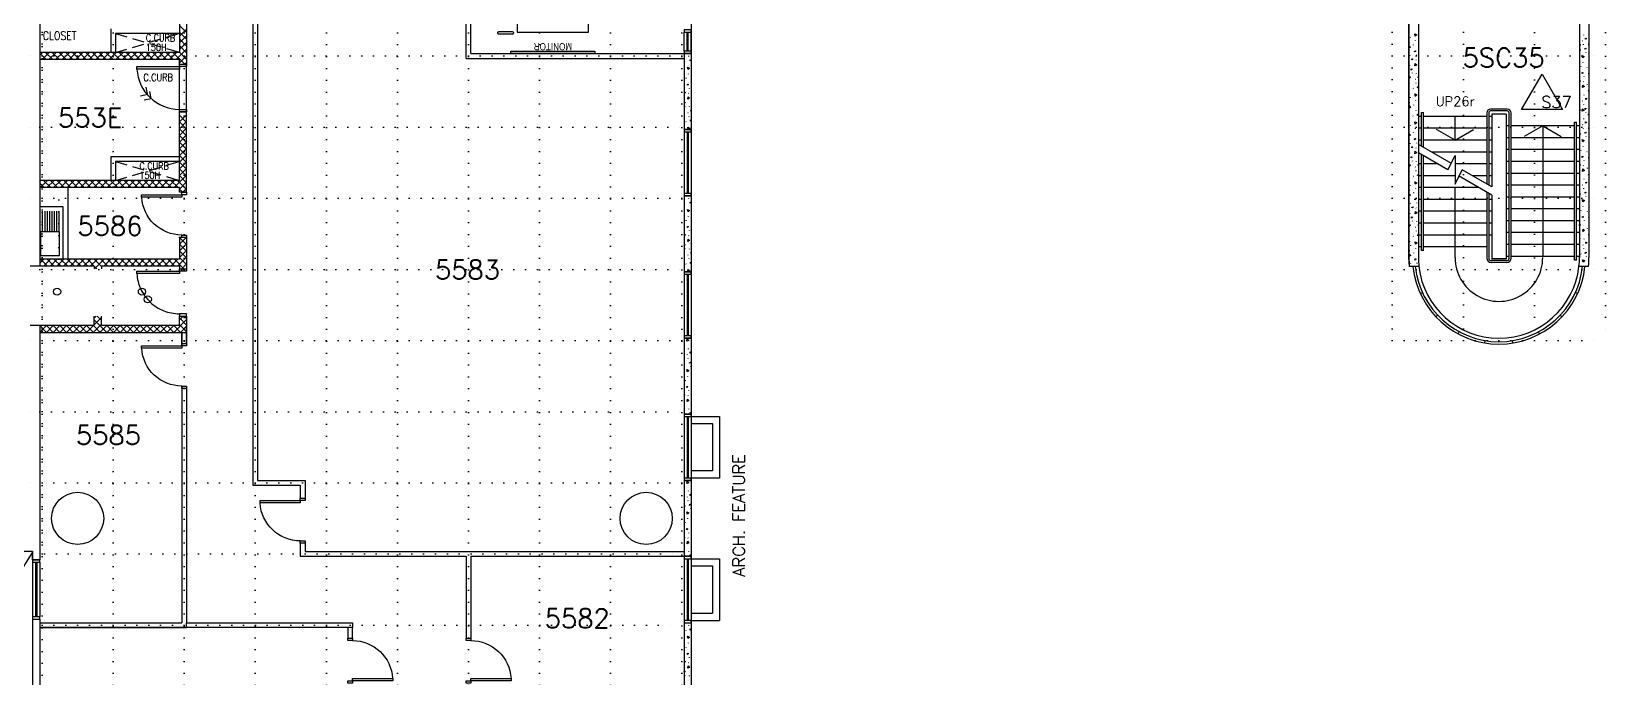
# Model space of a CAD drawing. Extents: x -68523 to 336700, y -113452 to 119396.
# Drawn here: x 185026 to 218250, y 3445 to 17066 of the extents above; entities that cross this region are included whole.
import ezdxf
from ezdxf.enums import TextEntityAlignment as Align

# ---------------------------------------------------------------- set-up
doc = ezdxf.new("R2010")
doc.units = 0
doc.header["$LTSCALE"] = 1000
doc.header["$MEASUREMENT"] = 0
for name, pattern in [('S3144a$0$DASHDOT', [1, 0.5, -0.25, 0, -0.25]), ('S3144a$0$DOT', [0.25, 0, -0.25]), ('S3144a$0$HIDDEN', [0.375, 0.25, -0.125])]:
    doc.linetypes.add(name, pattern=pattern)
for name, color, linetype in [('17', 14, 'CONTINUOUS'), ('I-ANNO-TTLB', 7, 'CONTINUOUS'), ('N_Fur', 41, 'CONTINUOUS'), ('S3144a$0$-10', 7, 'CONTINUOUS'), ('S3144a$0$-11', 7, 'CONTINUOUS'), ('S3144a$0$-13', 7, 'CONTINUOUS'), ('S3144a$0$-14', 7, 'CONTINUOUS'), ('S3144a$0$-3', 7, 'CONTINUOUS'), ('S3144a$0$-4', 7, 'CONTINUOUS'), ('S3144a$0$-5', 7, 'CONTINUOUS'), ('S3144a$0$-6', 7, 'CONTINUOUS'), ('S3144a$0$-7', 7, 'CONTINUOUS'), ('S3144a$0$-8', 7, 'CONTINUOUS'), ('S3144a$0$11', 14, 'CONTINUOUS'), ('S3144a$0$14', 7, 'CONTINUOUS'), ('S3144a$0$17', 14, 'CONTINUOUS'), ('S3144a$0$20', 7, 'CONTINUOUS'), ('S3144a$0$23', 7, 'CONTINUOUS'), ('S3144a$0$39', 7, 'CONTINUOUS'), ('S3144a$0$4', 7, 'CONTINUOUS'), ('S3144a$0$49', 7, 'CONTINUOUS'), ('S3144a$0$6', 7, 'CONTINUOUS'), ('S3144a$0$8', 7, 'CONTINUOUS'), ('S3144a$0$GA', 253, 'CONTINUOUS'), ('S3144a$0$ROOM-NO', 4, 'CONTINUOUS')]:
    doc.layers.add(name, color=color, linetype=linetype)
doc.styles.add('Arial Narrow', font='ARIALN.TTF')
doc.styles.add('S3144a$0$ROMANS', font='romans')
doc.styles.add('S3144a$0$STANDARD', font='SIMPLEX')

# ---------------------------------------------------------------- blocks, each defined once
blk = doc.blocks.new('S3144a$0$D85')
at = {"layer": 'S3144a$0$6', "color": 7, "linetype": 'Continuous'}
for points in [[(-900, 100), (-850, 100), (-850, 950), (-900, 950)], [(-900, 100), (-950, 100), (-950, 0), (-900, 0)], [(0, 100), (-50, 100), (-50, 0), (0, 0)]]:
    blk.add_lwpolyline(points, close=True, dxfattribs=at)
blk.add_arc((-900, 100), 850, 360, 86.6277, dxfattribs=at)
blk = doc.blocks.new('S3144a$0$EXIT')
at = {"layer": 'S3144a$0$39', "color": 1, "linetype": 'Continuous'}
blk.add_lwpolyline([(-0.825, -0.25), (0.825, -0.25), (0.825, 0), (-0.825, 0)], close=True, dxfattribs=at)
at = {"layer": 'S3144a$0$39', "color": 1, "linetype": 'S3144a$0$DOT'}
for centre in [(-0.375001, -0.125), (0.375001, -0.125)]:
    blk.add_circle(centre, 0.025, dxfattribs=at)
at = {"layer": 'S3144a$0$39', "color": 1, "linetype": 'Continuous', "style": 'S3144a$0$STANDARD', "width": 1.1}
blk.add_text('EXIT', height=0.15, dxfattribs=at).set_placement((-0.3001, -0.2))

msp = doc.modelspace()

# ---------------------------------------------------------------- linework, layer by layer
at = {"layer": '17', "color": 14, "linetype": 'Continuous'}
for p, q in [((194299.6, 16600), (194299.6, 18334.1)), ((194199.6, 16500), (194199.6, 18000)), ((194199.6, 16500), (198799.6, 16500)), ((194299.6, 16600), (198799.6, 16600))]:
    msp.add_line(p, q, dxfattribs=at)
at = {"layer": 'N_Fur'}
msp.add_lwpolyline([(195279.5, 17050.1), (196779.5, 17050.1), (196779.5, 17550.1), (195279.5, 17550.1)], close=True, dxfattribs=at)
msp.add_lwpolyline([(195279.5, 17050.1), (196779.5, 17050.1), (196779.5, 17550.1), (195279.5, 17550.1)], close=True, dxfattribs=at)
msp.add_lwpolyline([(194867, 17031.1), (194867, 17042.1, -0.4142136), (194889, 17064.1), (195175, 17064.1, -0.4142136), (195197, 17042.1), (195197, 17031.1, -0.4142136), (195175, 17009.1), (194889, 17009.1, -0.4142136)], format="xyb", close=True, dxfattribs=at)
msp.add_lwpolyline([(194867, 17031.1), (194867, 17042.1, -0.4142136), (194889, 17064.1), (195175, 17064.1, -0.4142136), (195197, 17042.1), (195197, 17031.1, -0.4142136), (195175, 17009.1), (194889, 17009.1, -0.4142136)], format="xyb", close=True, dxfattribs=at)
msp.add_lwpolyline([(196915, 16600), (195143.9, 16600), (195143.9, 16650), (196915, 16650), (196915, 16600)], dxfattribs=at)
msp.add_lwpolyline([(196915, 16600), (195143.9, 16600), (195143.9, 16650), (196915, 16650), (196915, 16600)], dxfattribs=at)
at = {"layer": 'S3144a$0$-10', "color": 7, "linetype": 'Continuous'}
msp.add_lwpolyline([(216912.3, 16169), (217345.3, 15419), (216479.3, 15419)], close=True, dxfattribs=at)
at = {"layer": 'S3144a$0$-11', "color": 9, "linetype": 'Continuous'}
msp.add_lwpolyline([(185216.9, 12840.2), (185216.9, 12340.2), (185616.9, 12340.2), (185616.9, 12840.2)], close=True, dxfattribs=at)
at = {"layer": 'S3144a$0$-3', "color": 9, "linetype": 'Continuous'}
for p, q in [((185200, 18000), (185200, 12115)), ((214100, 17850), (214100, 12300)), ((214300, 17850), (214300, 12300)), ((217700, 17850), (217700, 12300.1)), ((217900, 17850), (217900, 12300.1)), ((198950, 16600), (198800, 16600)), ((198800, 16600), (198800, 15000)), ((198950, 16600), (198950, 15000)), ((198800, 15000), (198950, 15000)), ((198950, 13600), (198800, 13600)), ((198800, 13600), (198800, 12000)), ((198950, 13600), (198950, 12000)), ((198800, 12000), (198950, 12000)), ((214310.5, 12109.4), (214109.6, 12109.4)), ((217890.4, 12109.4), (217689.3, 12109.4)), ((185200, 10865), (185200, 6100)), ((198950, 10600), (198800, 10600)), ((198800, 10600), (198800, 9000)), ((198950, 10600), (198950, 9000)), ((198800, 9000), (198950, 9000)), ((198950, 7600), (198800, 7600)), ((198800, 7600), (198800, 6000)), ((198950, 7600), (198950, 6000)), ((198800, 6000), (198950, 6000)), ((198800, 4600), (198950, 4600)), ((198800, 4600), (198800, 3000)), ((198950, 4600), (198950, 3000))]:
    msp.add_line(p, q, dxfattribs=at)
for centre in [(186000, 6800), (198000, 6800)]:
    msp.add_circle(centre, 550, dxfattribs=at)
for radius, start, end in [(1900, 179.99697, 185.75736), (1700, 180, 186.4374), (1700, 353.5626, 0), (1900, 354.24264, 0.00303)]:
    msp.add_arc((216000, 12300), radius, start, end, dxfattribs=at)
at = {"layer": 'S3144a$0$-4', "color": 9, "linetype": 'Continuous'}
for p, q in [((188300, 18000), (188300, 16375)), ((188150, 17850), (188150, 16625)), ((188150, 16625), (185200, 16625)), ((188150, 16475), (185200, 16475)), ((188150, 16375), (188150, 16475)), ((188150, 16375), (188300, 16375)), ((188150, 15375), (188300, 15375)), ((188150, 13925), (188150, 15375)), ((188300, 13675), (188300, 15375)), ((188150, 13925), (185200, 13925)), ((188150, 13775), (185200, 13775)), ((188150, 13675), (188150, 13775)), ((188300, 13675), (188150, 13675)), ((188300, 12725), (188150, 12725)), ((188150, 12725), (188150, 12265)), ((188300, 12725), (188300, 12065)), ((188150, 12265), (185200, 12265)), ((186350, 12115), (185200, 12115)), ((186350, 12115), (186350, 12065)), ((186500, 12115), (186500, 12065)), ((188150, 12115), (186500, 12115)), ((188150, 12115), (188150, 12065)), ((188150, 12065), (188300, 12065)), ((186350, 10865), (186350, 11064.6)), ((186500, 10865), (186500, 11064.6)), ((188150, 11064.6), (188300, 11064.6)), ((188150, 10865), (188150, 11064.6)), ((188300, 11064.6), (188300, 10715)), ((186350, 10865), (185200, 10865)), ((188300, 10715), (185200, 10715)), ((188150, 10865), (186500, 10865)), ((185050, 6100), (185050, 5925)), ((185200, 6100), (185200, 5925)), ((185050, 5925), (185200, 5925)), ((185050, 4675), (185200, 4675)), ((185050, 4675), (185050, 2925)), ((185200, 4675), (185200, 2925))]:
    msp.add_line(p, q, dxfattribs=at)
at = {"layer": 'S3144a$0$-5', "color": 9, "linetype": 'Continuous'}
for p, q in [((198800, 16650), (198800, 17050)), ((198862.5, 16650), (198862.5, 17050)), ((198862.5, 17030), (198887.5, 17030)), ((198887.5, 16650), (198887.5, 17050)), ((198950, 16650), (198950, 17050)), ((198862.5, 16670), (198887.5, 16670)), ((198800, 14950), (198800, 13650)), ((198862.5, 14950), (198862.5, 13650)), ((198887.5, 14930), (198862.5, 14930)), ((198887.5, 14950), (198887.5, 13650)), ((198950, 14950), (198950, 13650)), ((198887.5, 13670), (198862.5, 13670)), ((198800, 11950), (198800, 10650)), ((198862.5, 11950), (198862.5, 10650)), ((198887.5, 11930), (198862.5, 11930)), ((198887.5, 11950), (198887.5, 10650)), ((198950, 11950), (198950, 10650)), ((214338.9, 11544), (214384.4, 11564.7)), ((217660.8, 11543.5), (217615.3, 11564.2)), ((214669.4, 11050.9), (214705.9, 11085.1)), ((217330.1, 11050.5), (217293.7, 11084.7)), ((198887.5, 10670), (198862.5, 10670)), ((215140.7, 10690), (215164.2, 10734.1)), ((216858.7, 10689.7), (216835.2, 10733.8)), ((215702.9, 10499.4), (215711, 10548.7)), ((216296.5, 10499.3), (216288.4, 10548.6)), ((198800, 8950), (198800, 7650)), ((198862.5, 8950), (198862.5, 7650)), ((198887.5, 8930), (198862.5, 8930)), ((198887.5, 8950), (198887.5, 7650)), ((198950, 8950), (198950, 7650)), ((198887.5, 7670), (198862.5, 7670)), ((185050, 5875), (185050, 4725)), ((185112.5, 5875), (185112.5, 4725)), ((185137.5, 5855), (185112.5, 5855)), ((185137.5, 5875), (185137.5, 4725)), ((185200, 5875), (185200, 4725)), ((198800, 5950), (198800, 4650)), ((198862.5, 5950), (198862.5, 4650)), ((198887.5, 5930), (198862.5, 5930)), ((198887.5, 5950), (198887.5, 4650)), ((198950, 5950), (198950, 4650)), ((185137.5, 4745), (185112.5, 4745)), ((198887.5, 4670), (198862.5, 4670))]:
    msp.add_line(p, q, dxfattribs=at)
for points in [[(198800, 17100), (198800, 17050), (198950, 17050), (198950, 17100)], [(198800, 16650), (198800, 16600), (198950, 16600), (198950, 16650)], [(198950, 14950), (198950, 15000), (198800, 15000), (198800, 14950)], [(198950, 13600), (198950, 13650), (198800, 13650), (198800, 13600)], [(198950, 11950), (198950, 12000), (198800, 12000), (198800, 11950)], [(198950, 10600), (198950, 10650), (198800, 10650), (198800, 10600)], [(198950, 8950), (198950, 9000), (198800, 9000), (198800, 8950)], [(198950, 7600), (198950, 7650), (198800, 7650), (198800, 7600)], [(198950, 5950), (198950, 6000), (198800, 6000), (198800, 5950)], [(185200, 5875), (185200, 5925), (185050, 5925), (185050, 5875)], [(185200, 4675), (185200, 4725), (185050, 4725), (185050, 4675)], [(198950, 4600), (198950, 4650), (198800, 4650), (198800, 4600)]]:
    msp.add_lwpolyline(points, close=True, dxfattribs=at)
at = {"layer": 'S3144a$0$-6', "color": 9, "linetype": 'Continuous'}
for points in [[(188150, 16325), (188150, 16275), (187250, 16275), (187250, 16325)], [(188150, 16325), (188150, 16375), (188300, 16375), (188300, 16325)], [(188150, 15375), (188150, 15425), (188300, 15425), (188300, 15375)], [(188150, 12015), (188150, 11965), (187250, 11965), (187250, 12015)], [(188150, 12015), (188150, 12065), (188300, 12065), (188300, 12015)], [(188150, 11114.6), (188150, 11064.6), (188300, 11064.6), (188300, 11114.6)]]:
    msp.add_lwpolyline(points, close=True, dxfattribs=at)
for points in [[(187329.1, 15713.1), (187476.1, 15742.8), (187446.5, 15889.7)], [(187403.3, 15623.3), (187550.3, 15653), (187520.7, 15799.9)]]:
    msp.add_lwpolyline(points, dxfattribs=at)
msp.add_lwpolyline([(187250, 11965, 0.0474411), (187275.5, 11796.6, 0.0474313), (187332.3, 11636.1, 0.0474153), (187418.3, 11489.1, 0.0473955), (187530.5, 11360.9, 0.0473747), (187664.9, 11256.1, 0.0473558), (187816.6, 11178.4, 0.0473414), (187980.3, 11130.7, 0.0473337), (188150, 11114.6, 0.0473337)], format="xyb", dxfattribs=at)
for centre in [(185566.7, 11581.1), (187356.9, 11581.1), (187481.2, 11419.7)]:
    msp.add_circle(centre, 75, dxfattribs=at)
msp.add_arc((188150, 16325), 900, 183.18474, 270, dxfattribs=at)
at = {"layer": 'S3144a$0$-7', "color": 9, "linetype": 'Continuous'}
for p, q in [((214365, 15355), (214405, 15355)), ((214365, 14646.5), (214365, 15355)), ((214405, 14623.4), (214405, 15355)), ((215745, 15350), (215745, 13849.8)), ((215785, 15350), (215785, 13826.7)), ((216175, 15430), (215825, 15430)), ((216175, 15390), (215825, 15390)), ((216150, 15325), (215850, 15325)), ((215850, 15325), (215850, 13789.2)), ((216150, 15325), (216150, 12275)), ((216215, 12285), (216215, 15350)), ((216255, 12285), (216255, 15350)), ((214365, 15275), (214300, 15275)), ((214365, 15025), (214300, 15025)), ((215745, 15275), (214405, 15275)), ((215745, 15025), (214405, 15025)), ((215075, 14775), (214685.3, 15000)), ((215075, 14775), (215075, 15275)), ((215075, 14775), (215464.7, 15000)), ((215850, 15275), (215785, 15275)), ((215850, 15025), (215785, 15025)), ((216215, 15075), (216150, 15075)), ((217595, 15075), (216255, 15075)), ((216925, 15075), (216535.3, 14850)), ((216925, 15075), (216925, 12325)), ((216925, 15075), (217314.7, 14850)), ((217595, 12245), (217595, 15155)), ((217595, 15155), (217635, 15155)), ((217635, 12245), (217635, 15155)), ((217700, 15075), (217635, 15075)), ((214365, 14775), (214300, 14775)), ((215000, 14279.9), (214300, 14684)), ((215745, 14775), (214405, 14775)), ((215850, 14775), (215785, 14775)), ((216215, 14825), (216150, 14825)), ((217595, 14825), (216255, 14825)), ((217700, 14825), (217635, 14825)), ((214925, 14150), (214300, 14510.8)), ((214365, 12445), (214365, 14473.3)), ((214405, 12445), (214405, 14450.2)), ((215745, 14525), (214575.4, 14525)), ((214925, 14150), (215075, 14450)), ((215075, 14450), (215075, 13850)), ((215850, 14525), (215785, 14525)), ((216215, 14575), (216150, 14575)), ((216215, 14325), (216150, 14325)), ((217595, 14575), (216255, 14575)), ((217595, 14325), (216255, 14325)), ((217700, 14575), (217635, 14575)), ((217700, 14325), (217635, 14325)), ((214365, 14275), (214300, 14275)), ((214365, 14025), (214300, 14025)), ((214708.5, 14275), (214405, 14275)), ((215075, 14025), (214405, 14025)), ((215745, 14275), (215075, 14275)), ((215075, 13850), (215225, 14150)), ((215850, 13616), (215150, 14020.1)), ((215850, 13789.2), (215225, 14150)), ((215745, 14025), (215441.5, 14025)), ((215850, 14275), (215785, 14275)), ((215850, 14025), (215785, 14025)), ((216215, 14075), (216150, 14075)), ((217595, 14075), (216255, 14075)), ((217700, 14075), (217635, 14075)), ((214365, 13775), (214300, 13775)), ((215574.6, 13775), (214405, 13775)), ((215075, 12300), (215075, 13775)), ((215745, 13676.6), (215745, 12285)), ((215785, 13653.5), (215785, 12285)), ((216215, 13825), (216150, 13825)), ((217595, 13825), (216255, 13825)), ((217700, 13825), (217635, 13825)), ((214365, 13525), (214300, 13525)), ((215745, 13525), (214405, 13525)), ((215850, 13525), (215785, 13525)), ((215850, 13616), (215850, 12275)), ((216215, 13575), (216150, 13575)), ((216215, 13325), (216150, 13325)), ((217595, 13575), (216255, 13575)), ((217595, 13325), (216255, 13325)), ((217700, 13575), (217635, 13575)), ((217700, 13325), (217635, 13325)), ((214365, 13275), (214300, 13275)), ((214365, 13025), (214300, 13025)), ((215745, 13275), (214405, 13275)), ((215745, 13025), (214405, 13025)), ((215850, 13275), (215785, 13275)), ((215850, 13025), (215785, 13025)), ((216215, 13075), (216150, 13075)), ((217595, 13075), (216255, 13075)), ((217700, 13075), (217635, 13075)), ((214365, 12775), (214300, 12775)), ((215745, 12775), (214405, 12775)), ((215850, 12775), (215785, 12775)), ((216215, 12825), (216150, 12825)), ((217595, 12825), (216255, 12825)), ((217700, 12825), (217635, 12825)), ((214365, 12525), (214300, 12525)), ((214405, 12445), (214365, 12445)), ((215745, 12525), (214405, 12525)), ((216215, 12575), (216150, 12575)), ((216215, 12325), (216150, 12325)), ((217595, 12575), (216255, 12575)), ((217595, 12325), (216255, 12325)), ((217700, 12575), (217635, 12575)), ((217700, 12325), (217635, 12325)), ((216165, 12235), (215835, 12235)), ((216165, 12195), (215835, 12195)), ((216150, 12275), (215850, 12275)), ((217635, 12245), (217595, 12245))]:
    msp.add_line(p, q, dxfattribs=at)
for centre, radius, start, end in [((215825, 15350), 80, 90, 180), ((215825, 15350), 40, 90, 180), ((216175, 15350), 80, 0, 90), ((216175, 15350), 40, 0, 90), ((216000, 12300), 925, 180, 0.00303), ((215835, 12285), 90, 180, 270), ((215835, 12285), 50, 180, 270), ((216165, 12285), 50, 270, 0), ((216165, 12285), 90, 270, 0)]:
    msp.add_arc(centre, radius, start, end, dxfattribs=at)
at = {"layer": 'S3144a$0$-8', "color": 9, "linetype": 'S3144a$0$HIDDEN'}
for p, q in [((186800, 16625), (188150, 17025)), ((186800, 17025), (188150, 16625)), ((186800, 13925), (188150, 14325)), ((186800, 14325), (188150, 13925))]:
    msp.add_line(p, q, dxfattribs=at)
at = {"layer": 'S3144a$0$-8', "color": 9, "linetype": 'Continuous'}
for p, q in [((188150, 17025), (186800, 17025)), ((186800, 17025), (186800, 16625)), ((188150, 14325), (186800, 14325)), ((186800, 14325), (186800, 13925)), ((198950, 8950), (199550, 8950)), ((198950, 8800), (199400, 8800)), ((199400, 8800), (199400, 7800)), ((199550, 8950), (199550, 7650)), ((199400, 7800), (198950, 7800)), ((199550, 7650), (198950, 7650)), ((198950, 5950), (199550, 5950)), ((198950, 5800), (199400, 5800)), ((199400, 5800), (199400, 4800)), ((199550, 5950), (199550, 4650)), ((198950, 4800), (199400, 4800)), ((198950, 4650), (199550, 4650))]:
    msp.add_line(p, q, dxfattribs=at)
for radius, start, end in [(1825, 185.99481, 354.00519), (1775, 186.16432, 353.83568), (1700, 186.4374, 353.5626)]:
    msp.add_arc((216000, 12300), radius, start, end, dxfattribs=at)
at = {"layer": 'S3144a$0$11', "color": 9, "linetype": 'Continuous'}
for p, q in [((185200, 17999.9), (185200, 12115)), ((185692.2, 13370.9), (185200, 13370.9)), ((185692.2, 12274.8), (185692.2, 13370.9)), ((185211.1, 12857.9), (185211.1, 13279)), ((185261.1, 12857.9), (185261.1, 13279)), ((185311.1, 12857.9), (185311.1, 13279)), ((185361.1, 12857.9), (185361.1, 13279)), ((185411.1, 12857.9), (185411.1, 13279)), ((185461.1, 12857.9), (185461.1, 13279)), ((185511.1, 12857.9), (185511.1, 13279)), ((185561.1, 12857.9), (185561.1, 13279)), ((185611.1, 12857.9), (185611.1, 13279)), ((185200, 10865), (185200, 5925.2)), ((185050, 6100.1), (183775, 6100.1)), ((185050, 5925.2), (185050, 6100.1)), ((185200, 5925.2), (185050, 5925.2))]:
    msp.add_line(p, q, dxfattribs=at)
at = {"layer": 'S3144a$0$17', "color": 14, "linetype": 'Continuous'}
for p, q in [((189699.6, 18100), (189699.6, 7500)), ((189799.6, 18000), (189799.6, 7600)), ((194199.6, 16500), (198799.6, 16500)), ((194299.6, 16600), (198799.6, 16600)), ((188200, 10490), (188200, 10715)), ((188200, 10715), (188200, 10390)), ((188300, 10490), (188300, 10815)), ((188300, 10715), (188300, 10440)), ((188200, 9590), (188200, 4600)), ((188300, 9590), (188300, 4600)), ((189699.6, 7500), (190699.6, 7500)), ((189799.6, 7600), (190799.6, 7600)), ((190699.6, 7500), (190699.6, 7225)), ((190799.6, 7600), (190799.6, 7225)), ((190699.6, 7225), (190799.6, 7225)), ((190699.6, 6275), (190699.6, 6000)), ((190699.6, 6000), (194199.6, 6000)), ((190799.6, 6275), (190799.6, 6100)), ((190799.6, 6100), (198799.6, 6100)), ((194199.6, 6000), (194199.6, 4275)), ((194299.6, 6000), (194299.6, 4225)), ((194299.6, 6000), (198800, 6000)), ((185200, 4600), (188200, 4600)), ((185200, 4500), (188300, 4500)), ((188300, 4500), (185200, 4500))]:
    msp.add_line(p, q, dxfattribs=at)
at = {"layer": 'S3144a$0$17', "color": 9}
for p, q in [((185200, 12115), (185000, 12115)), ((185200, 10865), (185000, 10865))]:
    msp.add_line(p, q, dxfattribs=at)
at = {"layer": 'S3144a$0$17', "color": 14, "linetype": 'Continuous'}
msp.add_lwpolyline([(188300, 4600), (191300, 4600), (191800, 4600), (191800, 4500), (188300, 4500), (188300, 4600)], dxfattribs=at)
msp.add_lwpolyline([(191700, 4275), (191800, 4275), (191800, 4500), (191700, 4500)], close=True, dxfattribs=at)
at = {"layer": 'S3144a$0$20', "color": 9, "linetype": 'Continuous'}
for p, q in [((188150, 17192.9), (188300, 17042.9)), ((188150, 16968.6), (188300, 17118.6)), ((188150, 17051.5), (188300, 16901.5)), ((188150, 16827.2), (188300, 16977.2)), ((214129.5, 16938.1), (214130.1, 16946.9)), ((217699.8, 17001.2), (217701.5, 16997.7)), ((217794.3, 16989.8), (217794.9, 16998.5)), ((185200, 16564.2), (185260.8, 16625)), ((185252.2, 16475), (185402.2, 16625)), ((185323.8, 16625), (185473.8, 16475)), ((185393.6, 16475), (185543.6, 16625)), ((185465.2, 16625), (185615.2, 16475)), ((185535.1, 16475), (185685.1, 16625)), ((185606.6, 16625), (185756.6, 16475)), ((185676.5, 16475), (185826.5, 16625)), ((185748, 16625), (185898, 16475)), ((185817.9, 16475), (185967.9, 16625)), ((185889.5, 16625), (186039.5, 16475)), ((185959.3, 16475), (186109.3, 16625)), ((186030.9, 16625), (186180.9, 16475)), ((186100.7, 16475), (186250.7, 16625)), ((186172.3, 16625), (186322.3, 16475)), ((186242.2, 16475), (186392.2, 16625)), ((186313.7, 16625), (186463.7, 16475)), ((186383.6, 16475), (186533.6, 16625)), ((186455.2, 16625), (186605.2, 16475)), ((186525, 16475), (186675, 16625)), ((186596.6, 16625), (186746.6, 16475)), ((186666.4, 16475), (186816.4, 16625)), ((186738, 16625), (186888, 16475)), ((186807.8, 16475), (186957.8, 16625)), ((186879.4, 16625), (187029.4, 16475)), ((186949.3, 16475), (187099.3, 16625)), ((187020.8, 16625), (187170.8, 16475)), ((187090.7, 16475), (187240.7, 16625)), ((187162.3, 16625), (187312.3, 16475)), ((187232.1, 16475), (187382.1, 16625)), ((187303.7, 16625), (187453.7, 16475)), ((187373.5, 16475), (187523.5, 16625)), ((187445.1, 16625), (187595.1, 16475)), ((187514.9, 16475), (187664.9, 16625)), ((187586.5, 16625), (187736.5, 16475)), ((187656.4, 16475), (187806.4, 16625)), ((187727.9, 16625), (187877.9, 16475)), ((187797.8, 16475), (187947.8, 16625)), ((187869.4, 16625), (188019.4, 16475)), ((187939.2, 16475), (188089.2, 16625)), ((188010.8, 16625), (188260.8, 16375)), ((188080.6, 16475), (188300, 16694.4)), ((188150, 16910.1), (188300, 16760.1)), ((188150, 16685.8), (188300, 16835.8)), ((188150, 16768.6), (188300, 16618.6)), ((188150, 16627.2), (188300, 16477.2)), ((214107.8, 16839.1), (214112.9, 16835.3)), ((214196.7, 16779.6), (214197.3, 16788.3)), ((214240.7, 16869), (214241.3, 16877.7)), ((217720.4, 16786.7), (217725.6, 16782.9)), ((217720.4, 16680.7), (217725.6, 16676.9)), ((217720.4, 16680.7), (217725.6, 16676.9)), ((217763.5, 16872.8), (217768.7, 16869)), ((217787.5, 16787.3), (217788.1, 16796)), ((217833.9, 16631.3), (217837.5, 16624.1)), ((217896.3, 16779.6), (217900, 16806.1)), ((217900, 16781.2), (217897.1, 16779.9)), ((185200, 16607.4), (185332.4, 16475)), ((188150, 16402.9), (188300, 16552.9)), ((188263.5, 16375), (188300, 16411.5)), ((198834.5, 16435.3), (198839.6, 16431.5)), ((198834.5, 16435.3), (198839.6, 16431.5)), ((198834.5, 16435.3), (198839.6, 16431.5)), ((198901.5, 16541.9), (198902.1, 16550.6)), ((198950, 16460.8), (198930, 16445.5)), ((198950, 16460.8), (198930, 16445.5)), ((198950, 16460.8), (198930, 16445.5)), ((198948, 16386), (198950, 16381.9)), ((198948, 16386), (198950, 16381.9)), ((198948, 16386), (198950, 16381.9)), ((214119.4, 16350.1), (214120, 16358.9)), ((214126.2, 16552.6), (214126.8, 16561.4)), ((214243.7, 16465.6), (214248.9, 16461.8)), ((214265.5, 16564.6), (214266.1, 16573.3)), ((217732.7, 16322.5), (217733.3, 16331.3)), ((217776.7, 16411.9), (217777.3, 16420.7)), ((217856.4, 16307.1), (217861.6, 16303.3)), ((217899.5, 16499.2), (217900, 16498.8)), ((198846.7, 16077.2), (198847.3, 16085.9)), ((198890.7, 16166.6), (198891.3, 16175.3)), ((214108.6, 15974.8), (214109.2, 15983.5)), ((214165.8, 16194.2), (214169.4, 16187)), ((214231.4, 16062.1), (214236.5, 16058.3)), ((214255.3, 15976.6), (214255.9, 15985.3)), ((214262.2, 16179.1), (214262.8, 16187.8)), ((214303.8, 16098.2), (214295.7, 16092.1)), ((217779.7, 16008.5), (217784.9, 16004.7)), ((217801.5, 16107.5), (217802.1, 16116.3)), ((217868.6, 15949), (217869.2, 15957.7)), ((198893.7, 15763.2), (198898.9, 15759.4)), ((198915.5, 15862.2), (198916.1, 15870.9)), ((214133.4, 15670.4), (214134, 15679.1)), ((214188.3, 15870), (214193.5, 15866.2)), ((214304.4, 15895.9), (214283.8, 15880.2)), ((214301.8, 15820.6), (214304.7, 15814.8)), ((217701.8, 15737.1), (217705.4, 15729.9)), ((217798.1, 15722), (217798.7, 15730.8)), ((217900, 15810.7), (217892.8, 15805.2)), ((188150, 15158.6), (188291.4, 15300)), ((188150, 15300), (188300, 15150)), ((188291.4, 15300), (188300, 15291.4)), ((198815.8, 15491.8), (198819.4, 15484.6)), ((198881.4, 15359.7), (198886.5, 15355.9)), ((198912.2, 15476.7), (198912.8, 15485.4)), ((198950, 15393), (198945.7, 15389.7)), ((214104.7, 15390.2), (214105.3, 15398.9)), ((214111.6, 15571.4), (214116.8, 15567.6)), ((214184.5, 15285.3), (214189.6, 15281.5)), ((214200.5, 15511.9), (214201.1, 15520.6)), ((214244.5, 15601.3), (214245.1, 15610)), ((214251.5, 15391.9), (214252.1, 15400.6)), ((214300.4, 15311.1), (214280, 15295.5)), ((217724.3, 15412.9), (217729.4, 15409.1)), ((217767.3, 15605), (217772.5, 15601.2)), ((217791.3, 15519.5), (217791.9, 15528.3)), ((217837.8, 15363.6), (217841.3, 15356.4)), ((217864.8, 15447.8), (217865, 15450)), ((217900, 15312.4), (217889, 15304)), ((188150, 15017.2), (188300, 15167.2)), ((188150, 15158.6), (188300, 15008.6)), ((188150, 14875.7), (188300, 15025.7)), ((188150, 15017.2), (188300, 14867.2)), ((198838.3, 15167.6), (198843.5, 15163.8)), ((198905.3, 15274.2), (198905.9, 15282.9)), ((198950, 15190.1), (198933.8, 15177.8)), ((214107.8, 14986.7), (214112.9, 14982.9)), ((214129.5, 15085.7), (214130.1, 15094.5)), ((214240.7, 15016.6), (214241.3, 15025.3)), ((214298, 15236), (214300.7, 15230.5)), ((217699.8, 15232.3), (217701.5, 15228.8)), ((217763.5, 15103.9), (217768.7, 15100.1)), ((217787.5, 15018.4), (217788.1, 15027.1)), ((217794.3, 15220.9), (217794.9, 15229.6)), ((217896.3, 15010.7), (217900, 15037.2)), ((217900, 15012.3), (217897.1, 15011)), ((188150, 14734.3), (188300, 14884.3)), ((188150, 14875.7), (188300, 14725.7)), ((188150, 14592.9), (188300, 14742.9)), ((188150, 14734.3), (188300, 14584.3)), ((214126.2, 14700.2), (214126.8, 14709)), ((214196.7, 14927.2), (214197.3, 14935.9)), ((214265.5, 14712.2), (214266.1, 14720.9)), ((217720.4, 14911.8), (217725.6, 14908)), ((217776.7, 14643), (217777.3, 14651.8)), ((217833.9, 14862.4), (217837.5, 14855.2)), ((217899.5, 14730.3), (217900, 14729.9)), ((188150, 14451.5), (188300, 14601.5)), ((188150, 14592.9), (188300, 14442.9)), ((188150, 14310.1), (188300, 14460.1)), ((188150, 14451.5), (188300, 14301.5)), ((188150, 14168.6), (188300, 14318.6)), ((188150, 14310.1), (188300, 14160.1)), ((214119.4, 14497.7), (214120, 14506.5)), ((214165.8, 14341.8), (214169.4, 14334.6)), ((214243.7, 14613.2), (214248.9, 14609.4)), ((214262.2, 14326.7), (214262.8, 14335.4)), ((217732.7, 14553.6), (217733.3, 14562.4)), ((217801.5, 14338.6), (217802.1, 14347.4)), ((217856.4, 14538.2), (217861.6, 14534.4)), ((188039.2, 13775), (188300, 14035.8)), ((188150, 14027.2), (188300, 14177.2)), ((188150, 14168.6), (188300, 14018.6)), ((188150, 14027.2), (188300, 13877.2)), ((214108.6, 14122.4), (214109.2, 14131.1)), ((214188.3, 14017.6), (214193.5, 14013.8)), ((214231.4, 14209.7), (214236.5, 14205.9)), ((214255.3, 14124.2), (214255.9, 14132.9)), ((214304.4, 14043.5), (214283.8, 14027.8)), ((214303.8, 14245.8), (214295.7, 14239.7)), ((214301.8, 13968.2), (214304.7, 13962.4)), ((217701.8, 13968.2), (217705.4, 13961)), ((217779.7, 14239.6), (217784.9, 14235.8)), ((217798.1, 13953.1), (217798.7, 13961.9)), ((217868.6, 14180.1), (217869.2, 14188.8)), ((217900, 14041.8), (217892.8, 14036.3)), ((185200, 13905.6), (185219.4, 13925)), ((185200, 13865.9), (185290.9, 13775)), ((185210.8, 13775), (185360.8, 13925)), ((185282.4, 13925), (185432.4, 13775)), ((185352.2, 13775), (185502.2, 13925)), ((185423.8, 13925), (185573.8, 13775)), ((185493.6, 13775), (185643.6, 13925)), ((185565.2, 13925), (185715.2, 13775)), ((185635.1, 13775), (185785.1, 13925)), ((185706.6, 13925), (185856.6, 13775)), ((185776.5, 13775), (185926.5, 13925)), ((185848, 13925), (185998, 13775)), ((185917.9, 13775), (186067.9, 13925)), ((185989.5, 13925), (186139.5, 13775)), ((186059.3, 13775), (186209.3, 13925)), ((186130.9, 13925), (186280.9, 13775)), ((186200.7, 13775), (186350.7, 13925)), ((186272.3, 13925), (186422.3, 13775)), ((186342.2, 13775), (186492.2, 13925)), ((186413.7, 13925), (186563.7, 13775)), ((186483.6, 13775), (186633.6, 13925)), ((186555.2, 13925), (186705.2, 13775)), ((186625, 13775), (186775, 13925)), ((186696.6, 13925), (186846.6, 13775)), ((186766.4, 13775), (186916.4, 13925)), ((186838, 13925), (186988, 13775)), ((186907.8, 13775), (187057.8, 13925)), ((186979.4, 13925), (187129.4, 13775)), ((187049.3, 13775), (187199.3, 13925)), ((187120.8, 13925), (187270.8, 13775)), ((187190.7, 13775), (187340.7, 13925)), ((187262.3, 13925), (187412.3, 13775)), ((187332.1, 13775), (187482.1, 13925)), ((187403.7, 13925), (187553.7, 13775)), ((187473.5, 13775), (187623.5, 13925)), ((187545.1, 13925), (187695.1, 13775)), ((187614.9, 13775), (187764.9, 13925)), ((187686.5, 13925), (187836.5, 13775)), ((187756.4, 13775), (187906.4, 13925)), ((187827.9, 13925), (187977.9, 13775)), ((187897.8, 13775), (188047.8, 13925)), ((187969.4, 13925), (188119.4, 13775)), ((188110.8, 13925), (188300, 13735.8)), ((188150, 13744.4), (188300, 13894.4)), ((188150, 13744.4), (188219.4, 13675)), ((188222.1, 13675), (188300, 13752.9)), ((214111.6, 13719), (214116.8, 13715.2)), ((214133.4, 13818), (214134, 13826.7)), ((214200.5, 13659.5), (214201.1, 13668.2)), ((214244.5, 13748.9), (214245.1, 13757.6)), ((217724.3, 13644), (217729.4, 13640.2)), ((217767.3, 13836.1), (217772.5, 13832.3)), ((217791.3, 13750.6), (217791.9, 13759.4)), ((198834.5, 13435.3), (198839.6, 13431.5)), ((198901.5, 13541.9), (198902.1, 13550.6)), ((198950, 13460.8), (198930, 13445.5)), ((198948, 13386), (198950, 13381.9)), ((214130, 13432.5), (214130.6, 13441.2)), ((214247.6, 13345.4), (214252.7, 13341.6)), ((214269.3, 13444.5), (214269.9, 13453.2)), ((217736.5, 13285.9), (217737.1, 13294.6)), ((217780.5, 13375.3), (217781.1, 13384)), ((217837.8, 13594.7), (217841.3, 13587.5)), ((198846.7, 13077.2), (198847.3, 13085.9)), ((198890.7, 13166.6), (198891.3, 13175.3)), ((214123.2, 13230), (214123.8, 13238.7)), ((214169.7, 13074), (214173.2, 13066.8)), ((214266, 13059), (214266.6, 13067.7)), ((214307.8, 12978.2), (214299.5, 12971.9)), ((217783.5, 12971.9), (217788.7, 12968.1)), ((217805.3, 13070.9), (217805.9, 13079.6)), ((217860.2, 13270.5), (217865.4, 13266.7)), ((188150, 12583.6), (188291.4, 12725)), ((188150, 12725), (188300, 12575)), ((188291.4, 12725), (188300, 12716.4)), ((198893.7, 12763.2), (198898.9, 12759.4)), ((198915.5, 12862.2), (198916.1, 12870.9)), ((214112.4, 12854.7), (214113, 12863.4)), ((214192.1, 12749.8), (214197.3, 12746)), ((214235.2, 12941.9), (214240.4, 12938.1)), ((214259.2, 12856.4), (214259.8, 12865.2)), ((214308.4, 12775.9), (214287.6, 12760)), ((214305.6, 12700.5), (214308.7, 12694.4)), ((217705.6, 12700.5), (217709.2, 12693.3)), ((217802, 12685.4), (217802.6, 12694.1)), ((217872.4, 12912.3), (217873.1, 12921.1)), ((217900, 12771.1), (217896.6, 12768.5)), ((188105.7, 12115), (188300, 12309.3)), ((188150, 12442.2), (188300, 12592.2)), ((188150, 12583.6), (188300, 12433.6)), ((188150, 12300.7), (188300, 12450.7)), ((188150, 12442.2), (188300, 12292.2)), ((188150, 12300.7), (188300, 12150.7)), ((198815.8, 12491.8), (198819.4, 12484.6)), ((198881.4, 12359.7), (198886.5, 12355.9)), ((198912.2, 12476.7), (198912.8, 12485.4)), ((198950, 12393), (198945.7, 12389.7)), ((214115.4, 12451.2), (214120.6, 12447.4)), ((214137.2, 12550.3), (214137.8, 12559)), ((214204.3, 12391.7), (214204.9, 12400.4)), ((214248.3, 12481.1), (214249, 12489.9)), ((217728.1, 12376.3), (217733.2, 12372.5)), ((217771.2, 12568.4), (217776.3, 12564.6)), ((217795.1, 12482.9), (217795.7, 12491.6)), ((217841.6, 12326.9), (217845.2, 12319.7)), ((185200, 12179.2), (185285.8, 12265)), ((185200, 12139.5), (185224.5, 12115)), ((185215.9, 12265), (185365.9, 12115)), ((185277.3, 12115), (185427.3, 12265)), ((185357.3, 12265), (185507.3, 12115)), ((185418.7, 12115), (185568.7, 12265)), ((185498.7, 12265), (185648.7, 12115)), ((185560.1, 12115), (185710.1, 12265)), ((185640.2, 12265), (185790.2, 12115)), ((185701.5, 12115), (185851.5, 12265)), ((185781.6, 12265), (185931.6, 12115)), ((185842.9, 12115), (185992.9, 12265)), ((185923, 12265), (186073, 12115)), ((185984.4, 12115), (186134.4, 12265)), ((186064.4, 12265), (186214.4, 12115)), ((186125.8, 12115), (186275.8, 12265)), ((186205.8, 12265), (186405.8, 12065)), ((186267.2, 12115), (186417.2, 12265)), ((186347.3, 12265), (186500, 12112.3)), ((186358.6, 12065), (186558.6, 12265)), ((186488.7, 12265), (186638.7, 12115)), ((186550.1, 12115), (186700.1, 12265)), ((186630.1, 12265), (186780.1, 12115)), ((186691.5, 12115), (186841.5, 12265)), ((186771.5, 12265), (186921.5, 12115)), ((186832.9, 12115), (186982.9, 12265)), ((186912.9, 12265), (187062.9, 12115)), ((186974.3, 12115), (187124.3, 12265)), ((187054.4, 12265), (187204.4, 12115)), ((187115.7, 12115), (187265.7, 12265)), ((187195.8, 12265), (187345.8, 12115)), ((187257.2, 12115), (187407.2, 12265)), ((187337.2, 12265), (187487.2, 12115)), ((187398.6, 12115), (187548.6, 12265)), ((187478.6, 12265), (187628.6, 12115)), ((187540, 12115), (187690, 12265)), ((187620.1, 12265), (187770.1, 12115)), ((187681.4, 12115), (187831.4, 12265)), ((187761.5, 12265), (187911.5, 12115)), ((187822.8, 12115), (187972.8, 12265)), ((187902.9, 12265), (188052.9, 12115)), ((187964.3, 12115), (188114.3, 12265)), ((188044.3, 12265), (188244.3, 12065)), ((188197.1, 12065), (188300, 12167.9)), ((198838.3, 12167.6), (198843.5, 12163.8)), ((198905.3, 12274.2), (198905.9, 12282.9)), ((198950, 12190.1), (198933.8, 12177.8)), ((214133.9, 12164.8), (214134.5, 12173.5)), ((214273.1, 12176.7), (214273.7, 12185.5)), ((217784.4, 12109.4), (217784.9, 12116.3)), ((186350, 11025.1), (186389.5, 11064.6)), ((186350, 10883.6), (186500, 11033.6)), ((186350, 10987.8), (186622.8, 10715)), ((186414.6, 11064.6), (186500, 10979.2)), ((188019.8, 10715), (188300, 10995.2)), ((188150, 10986.6), (188228, 11064.6)), ((188150, 11026.3), (188300, 10876.3)), ((188253.1, 11064.6), (188300, 11017.7)), ((185200, 10723.6), (185341.4, 10865)), ((185200, 10865), (185350, 10715)), ((185200, 10723.6), (185208.6, 10715)), ((185332.8, 10715), (185482.8, 10865)), ((185341.4, 10865), (185491.4, 10715)), ((185474.3, 10715), (185624.3, 10865)), ((185482.8, 10865), (185632.8, 10715)), ((185615.7, 10715), (185765.7, 10865)), ((185624.3, 10865), (185774.3, 10715)), ((185757.1, 10715), (185907.1, 10865)), ((185765.7, 10865), (185915.7, 10715)), ((185898.5, 10715), (186048.5, 10865)), ((185907.1, 10865), (186057.1, 10715)), ((186039.9, 10715), (186189.9, 10865)), ((186048.5, 10865), (186198.5, 10715)), ((186181.4, 10715), (186331.4, 10865)), ((186189.9, 10865), (186339.9, 10715)), ((186322.8, 10715), (186500, 10892.2)), ((186331.4, 10865), (186481.4, 10715)), ((186464.2, 10715), (186614.2, 10865)), ((186605.6, 10715), (186755.6, 10865)), ((186614.2, 10865), (186764.2, 10715)), ((186747.1, 10715), (186897.1, 10865)), ((186755.6, 10865), (186905.6, 10715)), ((186888.5, 10715), (187038.5, 10865)), ((186897.1, 10865), (187047.1, 10715)), ((187029.9, 10715), (187179.9, 10865)), ((187038.5, 10865), (187188.5, 10715)), ((187171.3, 10715), (187321.3, 10865)), ((187179.9, 10865), (187329.9, 10715)), ((187312.7, 10715), (187462.7, 10865)), ((187321.3, 10865), (187471.3, 10715)), ((187454.2, 10715), (187604.2, 10865)), ((187462.7, 10865), (187612.7, 10715)), ((187595.6, 10715), (187745.6, 10865)), ((187604.2, 10865), (187754.2, 10715)), ((187737, 10715), (187887, 10865)), ((187745.6, 10865), (187895.6, 10715)), ((187878.4, 10715), (188028.4, 10865)), ((187887, 10865), (188037, 10715)), ((188028.4, 10865), (188178.4, 10715)), ((188150, 10884.8), (188300, 10734.8)), ((188161.3, 10715), (188300, 10853.7)), ((198800, 10381.9), (198801.5, 10378.8)), ((198894.3, 10370.9), (198894.9, 10379.6)), ((198950, 10300.8), (198927.9, 10283.9)), ((198820.4, 10061.8), (198825.6, 10058)), ((198863.5, 10253.9), (198868.7, 10250.1)), ((198887.5, 10168.4), (198888.1, 10177.1)), ((198933.9, 10012.4), (198937.5, 10005.2)), ((198832.7, 9703.6), (198833.3, 9712.4)), ((198876.7, 9793), (198877.3, 9801.8)), ((198879.7, 9389.6), (198884.9, 9385.8)), ((198901.5, 9488.6), (198902.1, 9497.4)), ((198801.8, 9118.2), (198805.4, 9111)), ((198898.1, 9103.1), (198898.7, 9111.9)), ((198950, 9030.1), (198931.7, 9016.1)), ((198800, 7381.9), (198801.5, 7378.8)), ((198894.3, 7370.9), (198894.9, 7379.6)), ((198820.4, 7061.8), (198825.6, 7058)), ((198863.5, 7253.9), (198868.7, 7250.1)), ((198887.5, 7168.4), (198888.1, 7177.1)), ((198950, 7300.8), (198927.9, 7283.9)), ((198933.9, 7012.4), (198937.5, 7005.2)), ((198832.7, 6703.6), (198833.3, 6712.4)), ((198876.7, 6793), (198877.3, 6801.8)), ((198879.7, 6389.6), (198884.9, 6385.8)), ((198901.5, 6488.6), (198902.1, 6497.4)), ((198801.8, 6118.2), (198805.4, 6111)), ((198898.1, 6103.1), (198898.7, 6111.9)), ((198950, 6030.1), (198931.7, 6016.1)), ((198834.5, 4435.3), (198839.6, 4431.5)), ((198901.5, 4541.9), (198902.1, 4550.6)), ((198950, 4460.8), (198930, 4445.5)), ((198948, 4386), (198950, 4381.9)), ((198846.7, 4077.2), (198847.3, 4085.9)), ((198890.7, 4166.6), (198891.3, 4175.3)), ((198893.7, 3763.2), (198898.9, 3759.4)), ((198915.5, 3862.2), (198916.1, 3870.9)), ((198815.8, 3491.8), (198819.4, 3484.6)), ((198912.2, 3476.7), (198912.8, 3485.4))]:
    msp.add_line(p, q, dxfattribs=at)
for points in [[(214100.8, 17029.7), (214108.6, 17027.4), (214100.8, 17021.4)], [(214234.2, 16966.5), (214223.5, 17016.6), (214264.6, 16996.6), (214234.9, 16967)], [(214101.5, 16764.5), (214131.1, 16734), (214101.7, 16720.4)], [(214220.9, 16635.8), (214223.3, 16660.3), (214244.5, 16653.8), (214220.9, 16635.8)], [(217816, 16690.8), (217818.4, 16715.3), (217839.6, 16708.9), (217816, 16690.8)], [(217827.9, 16902.8), (217830.3, 16927.3), (217851.5, 16920.8), (217827.9, 16902.8)], [(198884.2, 16264.1), (198873.5, 16314.2), (198914.6, 16294.2), (198884.9, 16264.6)], [(198930, 16445.5), (198932.4, 16470), (198950, 16464.7)], [(198930, 16445.5), (198932.4, 16470), (198950, 16464.7)], [(198930, 16445.5), (198932.4, 16470), (198950, 16464.7)], [(214159.8, 16465.6), (214162.2, 16490.1), (214183.4, 16483.7), (214159.8, 16465.6)], [(214228.2, 16342.5), (214235.3, 16393.3), (214267, 16360.4), (214229, 16342.8)], [(217770.2, 16509.4), (217759.4, 16559.5), (217800.5, 16539.5), (217770.8, 16510)], [(198870.9, 15933.4), (198873.3, 15957.9), (198894.5, 15951.4), (198870.9, 15933.4)], [(214103.4, 16116.5), (214132.4, 16102.4), (214103.5, 16073.7)], [(214147.9, 16253.7), (214150.3, 16278.2), (214171.5, 16271.8), (214147.9, 16253.7)], [(214295.7, 16092.1), (214298.2, 16116.6), (214303.7, 16114.9)], [(217699, 16032.9), (217719.4, 16026.6), (217699, 16011.1)], [(217756.8, 16178.7), (217759.3, 16203.2), (217780.5, 16196.8), (217756.8, 16178.7)], [(217900, 16164.5), (217895.4, 16186), (217900, 16183.8)], [(198809.8, 15763.2), (198812.2, 15787.7), (198833.4, 15781.3), (198809.8, 15763.2)], [(198878.2, 15640.1), (198885.3, 15690.9), (198917, 15658), (198879, 15640.4)], [(214104.4, 15762.1), (214112.4, 15759.7), (214104.5, 15753.6)], [(214238, 15698.7), (214227.3, 15748.8), (214268.4, 15728.9), (214238.7, 15699.3)], [(214283.8, 15880.2), (214286.2, 15904.7), (214304.4, 15899.1)], [(217698.8, 15817.3), (217707.5, 15814.7), (217698.8, 15808.1)], [(217764.2, 15885.4), (217771.2, 15936.2), (217803, 15903.4), (217765, 15885.8)], [(217831.7, 15635), (217834.1, 15659.5), (217855.4, 15653.1), (217831.7, 15635)], [(217892.8, 15805.2), (217895.2, 15829.7), (217900, 15828.2)], [(198800, 15572.7), (198800.3, 15575.8), (198821.5, 15569.4), (198800, 15552.9)], [(198945.7, 15389.7), (198948.2, 15414.2), (198950, 15413.6)], [(214105.2, 15496.9), (214134.9, 15466.2), (214105.3, 15452.5)], [(214280, 15295.5), (214282.4, 15320), (214300.4, 15314.6)], [(217699.9, 15314.7), (217703.7, 15313.6), (217699.9, 15310.7)], [(217760.3, 15384.3), (217767.4, 15435), (217799.2, 15402.2), (217761.2, 15384.6)], [(217819.8, 15423.1), (217822.2, 15447.6), (217843.4, 15441.2), (217819.8, 15423.1)], [(217889, 15304), (217891.4, 15328.5), (217900, 15325.9)], [(198887.2, 15000), (198877.3, 15046.4), (198918.4, 15026.5), (198891.8, 15000)], [(198933.8, 15177.8), (198936.2, 15202.3), (198950, 15198.1)], [(214100.8, 15177.3), (214108.6, 15175), (214100.8, 15169)], [(214234.2, 15114.1), (214223.5, 15164.2), (214264.6, 15144.2), (214234.9, 15114.6)], [(217827.9, 15133.9), (217830.3, 15158.4), (217851.5, 15151.9), (217827.9, 15133.9)], [(214101.5, 14912.1), (214131.1, 14881.6), (214101.7, 14868)], [(214159.8, 14613.2), (214162.2, 14637.7), (214183.4, 14631.3), (214159.8, 14613.2)], [(214220.9, 14783.4), (214223.3, 14807.9), (214244.5, 14801.4), (214220.9, 14783.4)], [(217770.2, 14740.5), (217759.4, 14790.6), (217800.5, 14770.6), (217770.8, 14741.1)], [(217816, 14921.9), (217818.4, 14946.4), (217839.6, 14940), (217816, 14921.9)], [(214147.9, 14401.3), (214150.3, 14425.8), (214171.5, 14419.4), (214147.9, 14401.3)], [(214228.2, 14490.1), (214235.3, 14540.9), (214267, 14508), (214229, 14490.4)], [(217756.8, 14409.8), (217759.3, 14434.3), (217780.5, 14427.9), (217756.8, 14409.8)], [(217900, 14395.6), (217895.4, 14417.1), (217900, 14414.9)], [(214103.4, 14264.1), (214132.4, 14250), (214103.5, 14221.3)], [(214283.8, 14027.8), (214286.2, 14052.3), (214304.4, 14046.7)], [(214295.7, 14239.7), (214298.2, 14264.2), (214303.7, 14262.5)], [(217698.8, 14048.4), (217707.5, 14045.8), (217698.8, 14039.2)], [(217699, 14264), (217719.4, 14257.7), (217699, 14242.2)], [(217764.2, 14116.5), (217771.2, 14167.3), (217803, 14134.5), (217765, 14116.9)], [(217892.8, 14036.3), (217895.2, 14060.8), (217900, 14059.3)], [(214104.4, 13909.7), (214112.4, 13907.3), (214104.5, 13901.2)], [(214105.2, 13644.5), (214134.9, 13613.8), (214105.3, 13600.1)], [(214238, 13846.3), (214227.3, 13896.4), (214268.4, 13876.5), (214238.7, 13846.9)], [(217819.8, 13654.2), (217822.2, 13678.7), (217843.4, 13672.3), (217819.8, 13654.2)], [(217831.7, 13866.1), (217834.1, 13890.6), (217855.4, 13884.2), (217831.7, 13866.1)], [(198884.2, 13264.1), (198873.5, 13314.2), (198914.6, 13294.2), (198884.9, 13264.6)], [(198930, 13445.5), (198932.4, 13470), (198950, 13464.7)], [(214163.6, 13345.5), (214166, 13370), (214187.3, 13363.6), (214163.6, 13345.5)], [(214224.7, 13515.6), (214227.1, 13540.2), (214248.4, 13533.7), (214224.7, 13515.6)], [(217774, 13472.8), (217763.2, 13522.9), (217804.4, 13502.9), (217774.7, 13473.3)], [(198870.9, 12933.4), (198873.3, 12957.9), (198894.5, 12951.4), (198870.9, 12933.4)], [(214107.1, 12996.5), (214136.2, 12982.3), (214107.2, 12953.3)], [(214151.7, 13133.6), (214154.1, 13158.1), (214175.3, 13151.6), (214151.7, 13133.6)], [(214232, 13222.4), (214239.1, 13273.1), (214270.9, 13240.3), (214232.9, 13222.7)], [(214299.5, 12971.9), (214302, 12996.4), (214307.7, 12994.7)], [(217699.5, 12971.9), (217702, 12996.4), (217723.2, 12990), (217699.5, 12971.9)], [(217760.7, 13142.1), (217763.1, 13166.6), (217784.3, 13160.2), (217760.7, 13142.1)], [(217900, 13145.6), (217899.2, 13149.3), (217900, 13148.9)], [(198809.8, 12763.2), (198812.2, 12787.7), (198833.4, 12781.3), (198809.8, 12763.2)], [(198878.2, 12640.1), (198885.3, 12690.9), (198917, 12658), (198879, 12640.4)], [(214108.1, 12642), (214116.2, 12639.5), (214108.1, 12633.3)], [(214241.8, 12578.6), (214231.1, 12628.7), (214272.2, 12608.7), (214242.5, 12579.2)], [(214287.6, 12760), (214290.1, 12784.5), (214308.4, 12779)], [(217697.8, 12782.2), (217711.3, 12778.1), (217697.8, 12767.8)], [(217768, 12848.8), (217775, 12899.6), (217806.8, 12866.7), (217768.8, 12849.1)], [(217896.6, 12768.5), (217899, 12793), (217900, 12792.7)], [(198800, 12572.7), (198800.3, 12575.8), (198821.5, 12569.4), (198800, 12552.9)], [(198945.7, 12389.7), (198948.2, 12414.2), (198950, 12413.6)], [(214108.8, 12376.9), (214138.7, 12346.1), (214109, 12332.3)], [(217823.6, 12386.5), (217826, 12411), (217847.3, 12404.5), (217823.6, 12386.5)], [(217835.5, 12598.4), (217837.9, 12622.9), (217859.2, 12616.4), (217835.5, 12598.4)], [(198887.2, 12000), (198877.3, 12046.4), (198918.4, 12026.5), (198891.8, 12000)], [(198933.8, 12177.8), (198936.2, 12202.3), (198950, 12198.1)], [(214228.5, 12247.9), (214230.9, 12272.4), (214252.2, 12266), (214228.5, 12247.9)], [(217777.8, 12205), (217767.1, 12255.1), (217808.2, 12235.2), (217778.5, 12205.6)], [(198800, 10464.7), (198803.7, 10463.6), (198800, 10460.8)], [(198860.3, 10534.3), (198867.4, 10585), (198899.2, 10552.2), (198861.2, 10534.6)], [(198927.9, 10283.9), (198930.3, 10308.4), (198950, 10302.4)], [(198916, 10071.9), (198918.4, 10096.4), (198939.6, 10090), (198916, 10071.9)], [(198870.2, 9890.5), (198859.4, 9940.6), (198900.5, 9920.6), (198870.8, 9891.1)], [(198800, 9413.6), (198819.4, 9407.7), (198800, 9393)], [(198856.8, 9559.8), (198859.3, 9584.3), (198880.5, 9577.9), (198856.8, 9559.8)], [(198864.2, 9266.5), (198871.2, 9317.3), (198903, 9284.5), (198865, 9266.9)], [(198800, 9198.1), (198807.5, 9195.8), (198800, 9190.1)], [(198931.7, 9016.1), (198934.1, 9040.6), (198950, 9035.8)], [(198800, 7464.7), (198803.7, 7463.6), (198800, 7460.8)], [(198860.3, 7534.3), (198867.4, 7585), (198899.2, 7552.2), (198861.2, 7534.6)], [(198916, 7071.9), (198918.4, 7096.4), (198939.6, 7090), (198916, 7071.9)], [(198927.9, 7283.9), (198930.3, 7308.4), (198950, 7302.4)], [(198870.2, 6890.5), (198859.4, 6940.6), (198900.5, 6920.6), (198870.8, 6891.1)], [(198800, 6413.6), (198819.4, 6407.7), (198800, 6393)], [(198856.8, 6559.8), (198859.3, 6584.3), (198880.5, 6577.9), (198856.8, 6559.8)], [(198864.2, 6266.5), (198871.2, 6317.3), (198903, 6284.5), (198865, 6266.9)], [(198800, 6198.1), (198807.5, 6195.8), (198800, 6190.1)], [(198931.7, 6016.1), (198934.1, 6040.6), (198950, 6035.8)], [(198930, 4445.5), (198932.4, 4470), (198950, 4464.7)], [(198884.2, 4264.1), (198873.5, 4314.2), (198914.6, 4294.2), (198884.9, 4264.6)], [(198809.8, 3763.2), (198812.2, 3787.7), (198833.4, 3781.3), (198809.8, 3763.2)], [(198870.9, 3933.4), (198873.3, 3957.9), (198894.5, 3951.4), (198870.9, 3933.4)], [(198878.2, 3640.1), (198885.3, 3690.9), (198917, 3658), (198879, 3640.4)], [(198800, 3572.7), (198800.3, 3575.8), (198821.5, 3569.4), (198800, 3552.9)]]:
    msp.add_lwpolyline(points, dxfattribs=at)
for p in [(188150, 15300), (188150, 12725), (185200, 10865)]:
    msp.add_point(p, dxfattribs=at)
at = {"layer": 'S3144a$0$23', "color": 9, "linetype": 'S3144a$0$DASHDOT'}
msp.add_line((185051.1, 6100.1), (175000.1, -10199.9), dxfattribs=at)
at = {"layer": 'S3144a$0$4', "color": 7, "linetype": 'S3144a$0$DOT'}
for p, q in [((186750, 43550), (186750, -17950)), ((188250, 43550), (188250, -17950)), ((189750, 43550), (189750, -17950)), ((191250, 43550), (191250, -17950)), ((192750, 43550), (192750, -17950)), ((194250, 43550), (194250, -17950)), ((195750, 43550), (195750, -17950)), ((197250, 43550), (197250, -17950)), ((198750, 43550), (198750, -17950)), ((213750, 10550), (213750, 31550)), ((215250, 10550), (215250, 31550)), ((216750, 31550), (216750, 10550)), ((218250, 31550), (218250, 10550)), ((185250, 18000), (185250, -17950)), ((198750, 16550), (185200, 16550)), ((213750, 16550), (218250, 16550)), ((185200, 15050), (198750, 15050)), ((213750, 15050), (218250, 15050)), ((198750, 13550), (185200, 13550)), ((213750, 13550), (218250, 13550)), ((185200, 12049.1), (198750, 12050)), ((213750, 12050), (218250, 12050)), ((198750, 10550), (185200, 10550)), ((213750, 10550), (218250, 10550)), ((185200, 9050), (198750, 9050)), ((198750, 7550), (185200, 7550)), ((185050, 6050), (198750, 6050)), ((185250, 4550), (198750, 4550))]:
    msp.add_line(p, q, dxfattribs=at)
at = {"layer": 'S3144a$0$4', "linetype": 'S3144a$0$DOT'}
for p, q in [((186750, 43550), (186750, -17950)), ((188250, 43550), (188250, -17950)), ((189750, 43550), (189750, -17950)), ((191250, 43550), (191250, -17950)), ((192750, 43550), (192750, -17950)), ((194250, 43550), (194250, -17950)), ((195750, 43550), (195750, -17950)), ((197250, 43550), (197250, -17950)), ((198750, 43550), (198750, -17950)), ((185250, 6050), (185250, 31550)), ((185250, 6050), (185250, 31550)), ((213750, 10550), (213750, 31550)), ((215250, 10550), (215250, 31550)), ((218250, 31550), (218250, 10550)), ((185250, 18000), (185250, -17950)), ((161250, 16550), (185250, 16550)), ((161250, 16550), (185250, 16550)), ((198750, 16550), (185200, 16550)), ((213750, 16550), (218250, 16550)), ((161250, 15050), (185250, 15050)), ((161250, 15050), (185250, 15050)), ((185200, 15050), (198750, 15050)), ((213750, 15050), (218250, 15050)), ((161250, 13550), (185250, 13550)), ((161250, 13550), (185250, 13550)), ((198750, 13550), (185200, 13550)), ((213750, 13550), (218250, 13550)), ((161250, 12050), (185250, 12050)), ((161250, 12050), (185250, 12050)), ((185200, 12049.1), (198750, 12050)), ((213750, 12050), (218250, 12050)), ((161250, 10550), (185250, 10550)), ((161250, 10550), (185250, 10550)), ((198750, 10550), (185200, 10550)), ((213750, 10550), (218250, 10550)), ((161250, 9050), (185250, 9050)), ((161250, 9050), (185250, 9050)), ((185200, 9050), (198750, 9050)), ((161250, 7550), (185250, 7550)), ((161250, 7550), (185250, 7550)), ((198750, 7550), (185200, 7550)), ((161250, 6050), (185250, 6050)), ((161250, 6050), (185250, 6050)), ((185050, 6050), (198750, 6050)), ((185250, 4550), (198750, 4550))]:
    msp.add_line(p, q, dxfattribs=at)
at = {"layer": 'S3144a$0$8', "color": 9, "linetype": 'Continuous'}
for p, q in [((186700, 17125), (186700, 16625)), ((188150, 15375), (188150, 16375)), ((188300, 15375), (188300, 16375)), ((188150, 14425), (186700, 14425)), ((186700, 14425), (186700, 13925)), ((185800, 12265), (185800, 13775))]:
    msp.add_line(p, q, dxfattribs=at)
at = {"layer": 'S3144a$0$8', "color": 9, "linetype": 'S3144a$0$DOT'}
msp.add_line((185600, 12265), (185600, 13775), dxfattribs=at)
at = {"layer": 'S3144a$0$GA', "color": 9}
msp.add_lwpolyline([(214109.6, 12109.4), (214100, 12300), (214100, 17850), (198950, 17850), (198950, -17325), (198535.6, -17325)], dxfattribs=at)

# ---------------------------------------------------------------- block references
at = {"layer": 'S3144a$0$-13', "color": 9, "linetype": 'Continuous', "rotation": 90}
msp.add_blockref('S3144a$0$EXIT', (191189.9, 7185.3), dxfattribs=at)
at = {"layer": 'S3144a$0$-6', "color": 9, "linetype": 'Continuous', "yscale": -1, "rotation": 270}
msp.add_blockref('S3144a$0$D85', (188300, 12725), dxfattribs=at)
at = {"layer": 'S3144a$0$17', "color": 14, "linetype": 'Continuous', "xscale": -1}
for p, rotation in [((188300, 9540), 90), ((191700, 4275), 270)]:
    msp.add_blockref('S3144a$0$D85', p, dxfattribs=dict(at, rotation=rotation))
at = {"layer": 'S3144a$0$17', "color": 14, "linetype": 'Continuous', "yscale": -1}
for p, rotation in [((190799.6, 6275), 270), ((194199.6, 4275), 90)]:
    msp.add_blockref('S3144a$0$D85', p, dxfattribs=dict(at, rotation=rotation))

# ---------------------------------------------------------------- texts
at = {"layer": 'I-ANNO-TTLB', "color": 1, "linetype": 'Continuous', "insert": (196789.8, 16671), "char_height": 150, "attachment_point": 1, "rotation": 180, "style": 'Arial Narrow'}
msp.add_mtext_dynamic_manual_height_columns('\\pi351.6;MONITOR', width=1499.452, gutter_width=240, heights=[0], dxfattribs=at)
at = {"layer": 'S3144a$0$-10', "color": 1, "linetype": 'Continuous', "style": 'S3144a$0$ROMANS'}
msp.add_text('S37', height=249.9, dxfattribs=at).set_placement((216894.3, 15453.7))
at = {"layer": 'S3144a$0$-14', "color": 1, "linetype": 'Continuous', "style": 'S3144a$0$ROMANS'}
msp.add_text('ARCH. FEATURE', height=250, rotation=90, dxfattribs=at).set_placement((199957.4, 5573), align=Align.MIDDLE_LEFT)
at = {"layer": 'S3144a$0$-7', "color": 9, "linetype": 'Continuous', "style": 'S3144a$0$ROMANS'}
msp.add_text('UP26r', height=199.9, dxfattribs=at).set_placement((214666.6, 15494))
at = {"layer": 'S3144a$0$14', "color": 9, "linetype": 'Continuous', "style": 'S3144a$0$ROMANS'}
for s, width, p in [('C.CURB', 0.832667, (187438.6, 16932.1)), ('150H', 0.832667, (187438.6, 16732.1)), ('C.CURB', 0.833333, (187387, 16096.9)), ('C.CURB', 0.832667, (187303.8, 14232.4)), ('150H', 0.832667, (187303.8, 14032.4))]:
    msp.add_text(s, height=150, dxfattribs=dict(at, width=width)).set_placement(p, align=Align.MIDDLE_LEFT)
at = {"layer": 'S3144a$0$49', "color": 9, "linetype": 'Continuous', "style": 'S3144a$0$STANDARD', "width": 0.8}
msp.add_text('CLOSET', height=180, dxfattribs=at).set_placement((185265.5, 16888.7))
at = {"layer": 'S3144a$0$ROOM-NO', "color": 9, "style": 'S3144a$0$STANDARD'}
for s, p in [('5SC35', (215233.6, 16314.7)), ('553E', (185586.6, 15051.1)), ('5586', (185995.6, 12766.1))]:
    msp.add_text(s, height=400, dxfattribs=at).set_placement(p)
at = {"layer": 'S3144a$0$ROOM-NO', "char_height": 400, "width": 2900, "attachment_point": 5, "style": 'S3144a$0$STANDARD'}
for s, insert in [('5583', (194229.3, 12045.5)), ('5585', (186650.3, 8557.9)), ('5582', (196545.6, 4690.1))]:
    msp.add_mtext(s, dxfattribs=dict(at, insert=insert))

doc.saveas('drawing.dxf')
